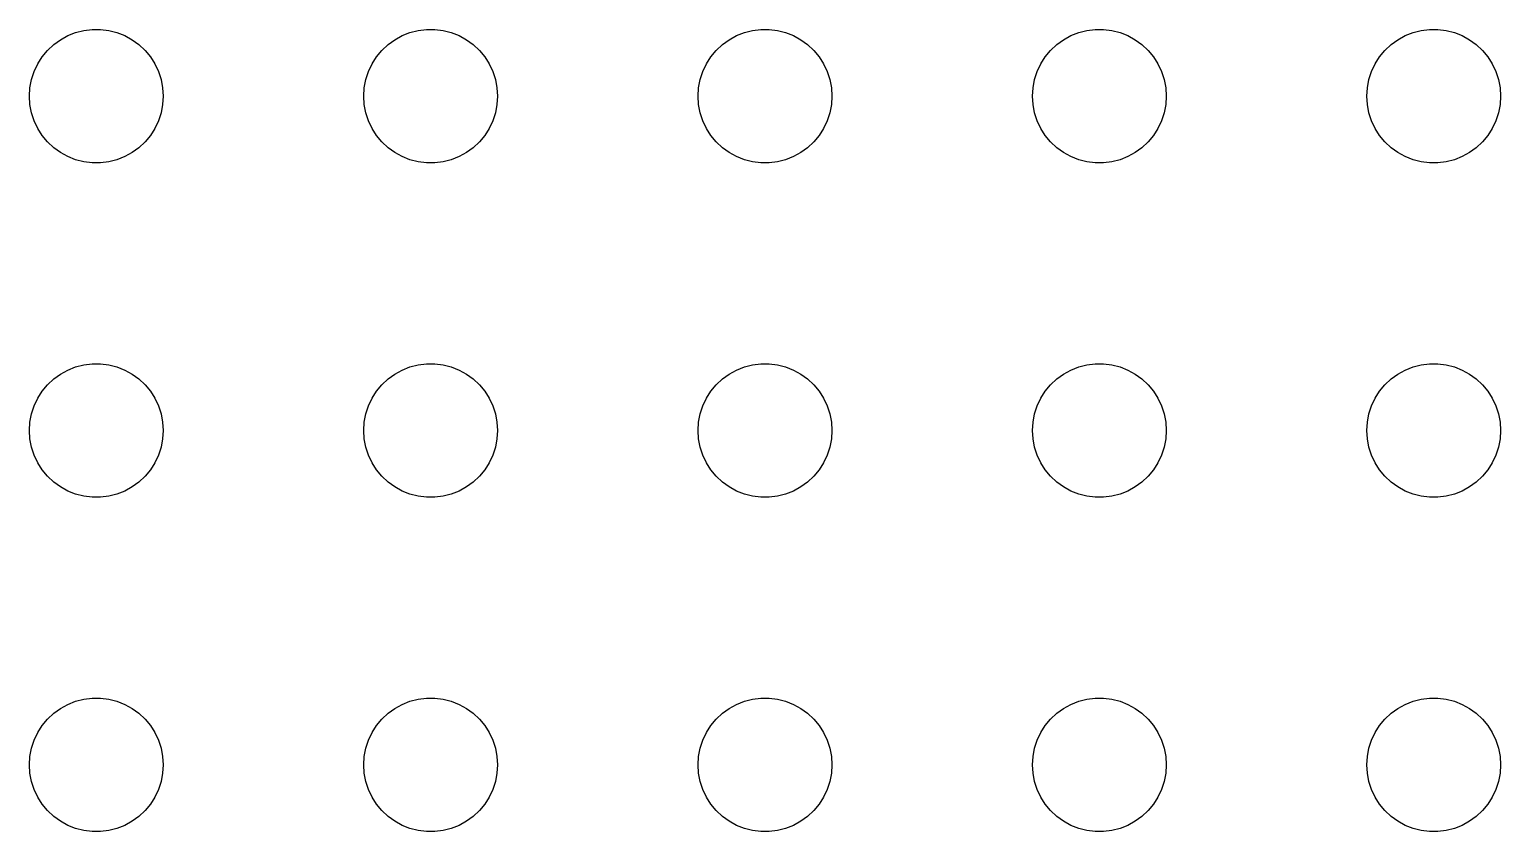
# Model space of a CAD drawing. Header units: metres. Extents: x -134 to 134, y 62 to 166.
# Drawn here: x 66 to 99, y 90 to 108 of the extents above; entities that cross this region are included whole.
import ezdxf

# ---------------------------------------------------------------- set-up
doc = ezdxf.new("R2010")
doc.units = ezdxf.units.M

msp = doc.modelspace()

# ---------------------------------------------------------------- linework, layer by layer
for p, q in [((66.8613, 107.857), (67.0365, 107.927)), ((67.0365, 107.927), (67.2189, 107.973)), ((67.2189, 107.973), (67.4058, 107.997)), ((67.4058, 107.997), (67.5942, 107.997)), ((67.5942, 107.997), (67.7811, 107.973)), ((67.7811, 107.973), (67.9635, 107.927)), ((67.9635, 107.927), (68.1387, 107.857)), ((74.3613, 107.857), (74.5365, 107.927)), ((74.5365, 107.927), (74.7189, 107.973)), ((74.7189, 107.973), (74.9058, 107.997)), ((74.9058, 107.997), (75.0942, 107.997)), ((75.0942, 107.997), (75.2811, 107.973)), ((75.2811, 107.973), (75.4635, 107.927)), ((75.4635, 107.927), (75.6387, 107.857)), ((81.8613, 107.857), (82.0365, 107.927)), ((82.0365, 107.927), (82.2189, 107.973)), ((82.2189, 107.973), (82.4058, 107.997)), ((82.4058, 107.997), (82.5942, 107.997)), ((82.5942, 107.997), (82.7811, 107.973)), ((82.7811, 107.973), (82.9635, 107.927)), ((82.9635, 107.927), (83.1387, 107.857)), ((89.3613, 107.857), (89.5365, 107.927)), ((89.5365, 107.927), (89.7189, 107.973)), ((89.7189, 107.973), (89.9058, 107.997)), ((89.9058, 107.997), (90.0942, 107.997)), ((90.0942, 107.997), (90.2811, 107.973)), ((90.2811, 107.973), (90.4635, 107.927)), ((90.4635, 107.927), (90.6387, 107.857)), ((96.8613, 107.857), (97.0365, 107.927)), ((97.0365, 107.927), (97.2189, 107.973)), ((97.2189, 107.973), (97.4058, 107.997)), ((97.4058, 107.997), (97.5942, 107.997)), ((97.5942, 107.997), (97.7811, 107.973)), ((97.7811, 107.973), (97.9635, 107.927)), ((97.9635, 107.927), (98.1387, 107.857)), ((66.4065, 107.527), (66.5439, 107.656)), ((66.5439, 107.656), (66.6963, 107.766)), ((66.6963, 107.766), (66.8613, 107.857)), ((68.1387, 107.857), (68.3037, 107.766)), ((68.3037, 107.766), (68.4561, 107.656)), ((68.4561, 107.656), (68.5934, 107.527)), ((73.9065, 107.527), (74.0439, 107.656)), ((74.0439, 107.656), (74.1963, 107.766)), ((74.1963, 107.766), (74.3613, 107.857)), ((75.6387, 107.857), (75.8037, 107.766)), ((75.8037, 107.766), (75.9561, 107.656)), ((75.9561, 107.656), (76.0934, 107.527)), ((81.4065, 107.527), (81.5439, 107.656)), ((81.5439, 107.656), (81.6963, 107.766)), ((81.6963, 107.766), (81.8613, 107.857)), ((83.1387, 107.857), (83.3037, 107.766)), ((83.3037, 107.766), (83.4561, 107.656)), ((83.4561, 107.656), (83.5934, 107.527)), ((88.9065, 107.527), (89.0439, 107.656)), ((89.0439, 107.656), (89.1963, 107.766)), ((89.1963, 107.766), (89.3613, 107.857)), ((90.6387, 107.857), (90.8037, 107.766)), ((90.8037, 107.766), (90.9561, 107.656)), ((90.9561, 107.656), (91.0934, 107.527)), ((96.4065, 107.527), (96.5439, 107.656)), ((96.5439, 107.656), (96.6963, 107.766)), ((96.6963, 107.766), (96.8613, 107.857)), ((98.1387, 107.857), (98.3037, 107.766)), ((98.3037, 107.766), (98.4561, 107.656)), ((98.4561, 107.656), (98.5934, 107.527)), ((66.1855, 107.223), (66.2865, 107.382)), ((66.2865, 107.382), (66.4065, 107.527)), ((68.5934, 107.527), (68.7135, 107.382)), ((68.7135, 107.382), (68.8145, 107.223)), ((73.6855, 107.223), (73.7865, 107.382)), ((73.7865, 107.382), (73.9065, 107.527)), ((76.0934, 107.527), (76.2135, 107.382)), ((76.2135, 107.382), (76.3145, 107.223)), ((81.1855, 107.223), (81.2865, 107.382)), ((81.2865, 107.382), (81.4065, 107.527)), ((83.5934, 107.527), (83.7135, 107.382)), ((83.7135, 107.382), (83.8145, 107.223)), ((88.6855, 107.223), (88.7865, 107.382)), ((88.7865, 107.382), (88.9065, 107.527)), ((91.0934, 107.527), (91.2135, 107.382)), ((91.2135, 107.382), (91.3145, 107.223)), ((96.1855, 107.223), (96.2865, 107.382)), ((96.2865, 107.382), (96.4065, 107.527)), ((98.5934, 107.527), (98.7135, 107.382)), ((98.7135, 107.382), (98.8145, 107.223)), ((66.0471, 106.873), (66.1053, 107.052)), ((66.1053, 107.052), (66.1855, 107.223)), ((68.8145, 107.223), (68.8947, 107.052)), ((68.8947, 107.052), (68.9529, 106.873)), ((73.5471, 106.873), (73.6053, 107.052)), ((73.6053, 107.052), (73.6855, 107.223)), ((76.3145, 107.223), (76.3947, 107.052)), ((76.3947, 107.052), (76.4529, 106.873)), ((81.0471, 106.873), (81.1053, 107.052)), ((81.1053, 107.052), (81.1855, 107.223)), ((83.8145, 107.223), (83.8947, 107.052)), ((83.8947, 107.052), (83.9529, 106.873)), ((88.5471, 106.873), (88.6053, 107.052)), ((88.6053, 107.052), (88.6855, 107.223)), ((91.3145, 107.223), (91.3947, 107.052)), ((91.3947, 107.052), (91.4529, 106.873)), ((96.0471, 106.873), (96.1053, 107.052)), ((96.1053, 107.052), (96.1855, 107.223)), ((98.8145, 107.223), (98.8947, 107.052)), ((98.8947, 107.052), (98.9529, 106.873)), ((66, 106.5), (66.0118, 106.688)), ((66.0118, 106.688), (66.0471, 106.873)), ((68.9529, 106.873), (68.9882, 106.688)), ((68.9882, 106.688), (69, 106.5)), ((73.5, 106.5), (73.5118, 106.688)), ((73.5118, 106.688), (73.5471, 106.873)), ((76.4529, 106.873), (76.4882, 106.688)), ((76.4882, 106.688), (76.5, 106.5)), ((81, 106.5), (81.0118, 106.688)), ((81.0118, 106.688), (81.0471, 106.873)), ((83.9529, 106.873), (83.9882, 106.688)), ((83.9882, 106.688), (84, 106.5)), ((88.5, 106.5), (88.5118, 106.688)), ((88.5118, 106.688), (88.5471, 106.873)), ((91.4529, 106.873), (91.4882, 106.688)), ((91.4882, 106.688), (91.5, 106.5)), ((96, 106.5), (96.0118, 106.688)), ((96.0118, 106.688), (96.0471, 106.873)), ((98.9529, 106.873), (98.9882, 106.688)), ((98.9882, 106.688), (99, 106.5)), ((66.0118, 106.312), (66, 106.5)), ((66.0471, 106.127), (66.0118, 106.312)), ((68.9882, 106.312), (68.9529, 106.127)), ((69, 106.5), (68.9882, 106.312)), ((73.5118, 106.312), (73.5, 106.5)), ((73.5471, 106.127), (73.5118, 106.312)), ((76.4882, 106.312), (76.4529, 106.127)), ((76.5, 106.5), (76.4882, 106.312)), ((81.0118, 106.312), (81, 106.5)), ((81.0471, 106.127), (81.0118, 106.312)), ((83.9882, 106.312), (83.9529, 106.127)), ((84, 106.5), (83.9882, 106.312)), ((88.5118, 106.312), (88.5, 106.5)), ((88.5471, 106.127), (88.5118, 106.312)), ((91.4882, 106.312), (91.4529, 106.127)), ((91.5, 106.5), (91.4882, 106.312)), ((96.0118, 106.312), (96, 106.5)), ((96.0471, 106.127), (96.0118, 106.312)), ((98.9882, 106.312), (98.9529, 106.127)), ((99, 106.5), (98.9882, 106.312)), ((66.1053, 105.948), (66.0471, 106.127)), ((66.1855, 105.777), (66.1053, 105.948)), ((68.8947, 105.948), (68.8145, 105.777)), ((68.9529, 106.127), (68.8947, 105.948)), ((73.6053, 105.948), (73.5471, 106.127)), ((73.6855, 105.777), (73.6053, 105.948)), ((76.3947, 105.948), (76.3145, 105.777)), ((76.4529, 106.127), (76.3947, 105.948)), ((81.1053, 105.948), (81.0471, 106.127)), ((81.1855, 105.777), (81.1053, 105.948)), ((83.8947, 105.948), (83.8145, 105.777)), ((83.9529, 106.127), (83.8947, 105.948)), ((88.6053, 105.948), (88.5471, 106.127)), ((88.6855, 105.777), (88.6053, 105.948)), ((91.3947, 105.948), (91.3145, 105.777)), ((91.4529, 106.127), (91.3947, 105.948)), ((96.1053, 105.948), (96.0471, 106.127)), ((96.1855, 105.777), (96.1053, 105.948)), ((98.8947, 105.948), (98.8145, 105.777)), ((98.9529, 106.127), (98.8947, 105.948)), ((66.2865, 105.618), (66.1855, 105.777)), ((66.4065, 105.473), (66.2865, 105.618)), ((68.7135, 105.618), (68.5934, 105.473)), ((68.8145, 105.777), (68.7135, 105.618)), ((73.7865, 105.618), (73.6855, 105.777)), ((73.9065, 105.473), (73.7865, 105.618)), ((76.2135, 105.618), (76.0934, 105.473)), ((76.3145, 105.777), (76.2135, 105.618)), ((81.2865, 105.618), (81.1855, 105.777)), ((81.4065, 105.473), (81.2865, 105.618)), ((83.7135, 105.618), (83.5934, 105.473)), ((83.8145, 105.777), (83.7135, 105.618)), ((88.7865, 105.618), (88.6855, 105.777)), ((88.9065, 105.473), (88.7865, 105.618)), ((91.2135, 105.618), (91.0934, 105.473)), ((91.3145, 105.777), (91.2135, 105.618)), ((96.2865, 105.618), (96.1855, 105.777)), ((96.4065, 105.473), (96.2865, 105.618)), ((98.7135, 105.618), (98.5934, 105.473)), ((98.8145, 105.777), (98.7135, 105.618)), ((66.5439, 105.344), (66.4065, 105.473)), ((66.6963, 105.234), (66.5439, 105.344)), ((68.4561, 105.344), (68.3037, 105.234)), ((68.5934, 105.473), (68.4561, 105.344)), ((74.0439, 105.344), (73.9065, 105.473)), ((74.1963, 105.234), (74.0439, 105.344)), ((75.9561, 105.344), (75.8037, 105.234)), ((76.0934, 105.473), (75.9561, 105.344)), ((81.5439, 105.344), (81.4065, 105.473)), ((81.6963, 105.234), (81.5439, 105.344)), ((83.4561, 105.344), (83.3037, 105.234)), ((83.5934, 105.473), (83.4561, 105.344)), ((89.0439, 105.344), (88.9065, 105.473)), ((89.1963, 105.234), (89.0439, 105.344)), ((90.9561, 105.344), (90.8037, 105.234)), ((91.0934, 105.473), (90.9561, 105.344)), ((96.5439, 105.344), (96.4065, 105.473)), ((96.6963, 105.234), (96.5439, 105.344)), ((98.4561, 105.344), (98.3037, 105.234)), ((98.5934, 105.473), (98.4561, 105.344)), ((66.8613, 105.143), (66.6963, 105.234)), ((67.0365, 105.073), (66.8613, 105.143)), ((67.2189, 105.027), (67.0365, 105.073)), ((67.4058, 105.003), (67.2189, 105.027)), ((67.5942, 105.003), (67.4058, 105.003)), ((67.7811, 105.027), (67.5942, 105.003)), ((67.9635, 105.073), (67.7811, 105.027)), ((68.1387, 105.143), (67.9635, 105.073)), ((68.3037, 105.234), (68.1387, 105.143)), ((74.3613, 105.143), (74.1963, 105.234)), ((74.5365, 105.073), (74.3613, 105.143)), ((74.7189, 105.027), (74.5365, 105.073)), ((74.9058, 105.003), (74.7189, 105.027)), ((75.0942, 105.003), (74.9058, 105.003)), ((75.2811, 105.027), (75.0942, 105.003)), ((75.4635, 105.073), (75.2811, 105.027)), ((75.6387, 105.143), (75.4635, 105.073)), ((75.8037, 105.234), (75.6387, 105.143)), ((81.8613, 105.143), (81.6963, 105.234)), ((82.0365, 105.073), (81.8613, 105.143)), ((82.2189, 105.027), (82.0365, 105.073)), ((82.4058, 105.003), (82.2189, 105.027)), ((82.5942, 105.003), (82.4058, 105.003)), ((82.7811, 105.027), (82.5942, 105.003)), ((82.9635, 105.073), (82.7811, 105.027)), ((83.1387, 105.143), (82.9635, 105.073)), ((83.3037, 105.234), (83.1387, 105.143)), ((89.3613, 105.143), (89.1963, 105.234)), ((89.5365, 105.073), (89.3613, 105.143)), ((89.7189, 105.027), (89.5365, 105.073)), ((89.9058, 105.003), (89.7189, 105.027)), ((90.0942, 105.003), (89.9058, 105.003)), ((90.2811, 105.027), (90.0942, 105.003)), ((90.4635, 105.073), (90.2811, 105.027)), ((90.6387, 105.143), (90.4635, 105.073)), ((90.8037, 105.234), (90.6387, 105.143)), ((96.8613, 105.143), (96.6963, 105.234)), ((97.0365, 105.073), (96.8613, 105.143)), ((97.2189, 105.027), (97.0365, 105.073)), ((97.4058, 105.003), (97.2189, 105.027)), ((97.5942, 105.003), (97.4058, 105.003)), ((97.7811, 105.027), (97.5942, 105.003)), ((97.9635, 105.073), (97.7811, 105.027)), ((98.1387, 105.143), (97.9635, 105.073)), ((98.3037, 105.234), (98.1387, 105.143)), ((66.6963, 100.266), (66.8613, 100.357)), ((66.8613, 100.357), (67.0365, 100.427)), ((67.0365, 100.427), (67.2189, 100.473)), ((67.2189, 100.473), (67.4058, 100.497)), ((67.4058, 100.497), (67.5942, 100.497)), ((67.5942, 100.497), (67.7811, 100.473)), ((67.7811, 100.473), (67.9635, 100.427)), ((67.9635, 100.427), (68.1387, 100.357)), ((68.1387, 100.357), (68.3037, 100.266)), ((74.1963, 100.266), (74.3613, 100.357)), ((74.3613, 100.357), (74.5365, 100.427)), ((74.5365, 100.427), (74.7189, 100.473)), ((74.7189, 100.473), (74.9058, 100.497)), ((74.9058, 100.497), (75.0942, 100.497)), ((75.0942, 100.497), (75.2811, 100.473)), ((75.2811, 100.473), (75.4635, 100.427)), ((75.4635, 100.427), (75.6387, 100.357)), ((75.6387, 100.357), (75.8037, 100.266)), ((81.6963, 100.266), (81.8613, 100.357)), ((81.8613, 100.357), (82.0365, 100.427)), ((82.0365, 100.427), (82.2189, 100.473)), ((82.2189, 100.473), (82.4058, 100.497)), ((82.4058, 100.497), (82.5942, 100.497)), ((82.5942, 100.497), (82.7811, 100.473)), ((82.7811, 100.473), (82.9635, 100.427)), ((82.9635, 100.427), (83.1387, 100.357)), ((83.1387, 100.357), (83.3037, 100.266)), ((89.1963, 100.266), (89.3613, 100.357)), ((89.3613, 100.357), (89.5365, 100.427)), ((89.5365, 100.427), (89.7189, 100.473)), ((89.7189, 100.473), (89.9058, 100.497)), ((89.9058, 100.497), (90.0942, 100.497)), ((90.0942, 100.497), (90.2811, 100.473)), ((90.2811, 100.473), (90.4635, 100.427)), ((90.4635, 100.427), (90.6387, 100.357)), ((90.6387, 100.357), (90.8037, 100.266)), ((96.6963, 100.266), (96.8613, 100.357)), ((96.8613, 100.357), (97.0365, 100.427)), ((97.0365, 100.427), (97.2189, 100.473)), ((97.2189, 100.473), (97.4058, 100.497)), ((97.4058, 100.497), (97.5942, 100.497)), ((97.5942, 100.497), (97.7811, 100.473)), ((97.7811, 100.473), (97.9635, 100.427)), ((97.9635, 100.427), (98.1387, 100.357)), ((98.1387, 100.357), (98.3037, 100.266)), ((66.2865, 99.8817), (66.4065, 100.027)), ((66.4065, 100.027), (66.5439, 100.156)), ((66.5439, 100.156), (66.6963, 100.266)), ((68.3037, 100.266), (68.4561, 100.156)), ((68.4561, 100.156), (68.5934, 100.027)), ((68.5934, 100.027), (68.7135, 99.8817)), ((73.7865, 99.8817), (73.9065, 100.027)), ((73.9065, 100.027), (74.0439, 100.156)), ((74.0439, 100.156), (74.1963, 100.266)), ((75.8037, 100.266), (75.9561, 100.156)), ((75.9561, 100.156), (76.0934, 100.027)), ((76.0934, 100.027), (76.2135, 99.8817)), ((81.2865, 99.8817), (81.4065, 100.027)), ((81.4065, 100.027), (81.5439, 100.156)), ((81.5439, 100.156), (81.6963, 100.266)), ((83.3037, 100.266), (83.4561, 100.156)), ((83.4561, 100.156), (83.5934, 100.027)), ((83.5934, 100.027), (83.7135, 99.8817)), ((88.7865, 99.8817), (88.9065, 100.027)), ((88.9065, 100.027), (89.0439, 100.156)), ((89.0439, 100.156), (89.1963, 100.266)), ((90.8037, 100.266), (90.9561, 100.156)), ((90.9561, 100.156), (91.0934, 100.027)), ((91.0934, 100.027), (91.2135, 99.8817)), ((96.2865, 99.8817), (96.4065, 100.027)), ((96.4065, 100.027), (96.5439, 100.156)), ((96.5439, 100.156), (96.6963, 100.266)), ((98.3037, 100.266), (98.4561, 100.156)), ((98.4561, 100.156), (98.5934, 100.027)), ((98.5934, 100.027), (98.7135, 99.8817)), ((66.1053, 99.5522), (66.1855, 99.7226)), ((66.1855, 99.7226), (66.2865, 99.8817)), ((68.7135, 99.8817), (68.8145, 99.7226)), ((68.8145, 99.7226), (68.8947, 99.5522)), ((73.6053, 99.5522), (73.6855, 99.7226)), ((73.6855, 99.7226), (73.7865, 99.8817)), ((76.2135, 99.8817), (76.3145, 99.7226)), ((76.3145, 99.7226), (76.3947, 99.5522)), ((81.1053, 99.5522), (81.1855, 99.7226)), ((81.1855, 99.7226), (81.2865, 99.8817)), ((83.7135, 99.8817), (83.8145, 99.7226)), ((83.8145, 99.7226), (83.8947, 99.5522)), ((88.6053, 99.5522), (88.6855, 99.7226)), ((88.6855, 99.7226), (88.7865, 99.8817)), ((91.2135, 99.8817), (91.3145, 99.7226)), ((91.3145, 99.7226), (91.3947, 99.5522)), ((96.1053, 99.5522), (96.1855, 99.7226)), ((96.1855, 99.7226), (96.2865, 99.8817)), ((98.7135, 99.8817), (98.8145, 99.7226)), ((98.8145, 99.7226), (98.8947, 99.5522)), ((66.0118, 99.188), (66.0471, 99.373)), ((66.0471, 99.373), (66.1053, 99.5522)), ((68.8947, 99.5522), (68.9529, 99.373)), ((68.9529, 99.373), (68.9882, 99.188)), ((73.5118, 99.188), (73.5471, 99.373)), ((73.5471, 99.373), (73.6053, 99.5522)), ((76.3947, 99.5522), (76.4529, 99.373)), ((76.4529, 99.373), (76.4882, 99.188)), ((81.0118, 99.188), (81.0471, 99.373)), ((81.0471, 99.373), (81.1053, 99.5522)), ((83.8947, 99.5522), (83.9529, 99.373)), ((83.9529, 99.373), (83.9882, 99.188)), ((88.5118, 99.188), (88.5471, 99.373)), ((88.5471, 99.373), (88.6053, 99.5522)), ((91.3947, 99.5522), (91.4529, 99.373)), ((91.4529, 99.373), (91.4882, 99.188)), ((96.0118, 99.188), (96.0471, 99.373)), ((96.0471, 99.373), (96.1053, 99.5522)), ((98.8947, 99.5522), (98.9529, 99.373)), ((98.9529, 99.373), (98.9882, 99.188)), ((66, 99), (66.0118, 99.188)), ((66.0118, 98.812), (66, 99)), ((68.9882, 99.188), (69, 99)), ((69, 99), (68.9882, 98.812)), ((73.5, 99), (73.5118, 99.188)), ((73.5118, 98.812), (73.5, 99)), ((76.4882, 99.188), (76.5, 99)), ((76.5, 99), (76.4882, 98.812)), ((81, 99), (81.0118, 99.188)), ((81.0118, 98.812), (81, 99)), ((83.9882, 99.188), (84, 99)), ((84, 99), (83.9882, 98.812)), ((88.5, 99), (88.5118, 99.188)), ((88.5118, 98.812), (88.5, 99)), ((91.4882, 99.188), (91.5, 99)), ((91.5, 99), (91.4882, 98.812)), ((96, 99), (96.0118, 99.188)), ((96.0118, 98.812), (96, 99)), ((98.9882, 99.188), (99, 99)), ((99, 99), (98.9882, 98.812)), ((66.0471, 98.627), (66.0118, 98.812)), ((68.9882, 98.812), (68.9529, 98.627)), ((73.5471, 98.627), (73.5118, 98.812)), ((76.4882, 98.812), (76.4529, 98.627)), ((81.0471, 98.627), (81.0118, 98.812)), ((83.9882, 98.812), (83.9529, 98.627)), ((88.5471, 98.627), (88.5118, 98.812)), ((91.4882, 98.812), (91.4529, 98.627)), ((96.0471, 98.627), (96.0118, 98.812)), ((98.9882, 98.812), (98.9529, 98.627)), ((66.1053, 98.4478), (66.0471, 98.627)), ((66.1855, 98.2774), (66.1053, 98.4478)), ((68.8947, 98.4478), (68.8145, 98.2774)), ((68.9529, 98.627), (68.8947, 98.4478)), ((73.6053, 98.4478), (73.5471, 98.627)), ((73.6855, 98.2774), (73.6053, 98.4478)), ((76.3947, 98.4478), (76.3145, 98.2774)), ((76.4529, 98.627), (76.3947, 98.4478)), ((81.1053, 98.4478), (81.0471, 98.627)), ((81.1855, 98.2774), (81.1053, 98.4478)), ((83.8947, 98.4478), (83.8145, 98.2774)), ((83.9529, 98.627), (83.8947, 98.4478)), ((88.6053, 98.4478), (88.5471, 98.627)), ((88.6855, 98.2774), (88.6053, 98.4478)), ((91.3947, 98.4478), (91.3145, 98.2774)), ((91.4529, 98.627), (91.3947, 98.4478)), ((96.1053, 98.4478), (96.0471, 98.627)), ((96.1855, 98.2774), (96.1053, 98.4478)), ((98.8947, 98.4478), (98.8145, 98.2774)), ((98.9529, 98.627), (98.8947, 98.4478)), ((66.2865, 98.1183), (66.1855, 98.2774)), ((66.4065, 97.9732), (66.2865, 98.1183)), ((68.7135, 98.1183), (68.5934, 97.9732)), ((68.8145, 98.2774), (68.7135, 98.1183)), ((73.7865, 98.1183), (73.6855, 98.2774)), ((73.9065, 97.9732), (73.7865, 98.1183)), ((76.2135, 98.1183), (76.0934, 97.9732)), ((76.3145, 98.2774), (76.2135, 98.1183)), ((81.2865, 98.1183), (81.1855, 98.2774)), ((81.4065, 97.9732), (81.2865, 98.1183)), ((83.7135, 98.1183), (83.5934, 97.9732)), ((83.8145, 98.2774), (83.7135, 98.1183)), ((88.7865, 98.1183), (88.6855, 98.2774)), ((88.9065, 97.9732), (88.7865, 98.1183)), ((91.2135, 98.1183), (91.0934, 97.9732)), ((91.3145, 98.2774), (91.2135, 98.1183)), ((96.2865, 98.1183), (96.1855, 98.2774)), ((96.4065, 97.9732), (96.2865, 98.1183)), ((98.7135, 98.1183), (98.5934, 97.9732)), ((98.8145, 98.2774), (98.7135, 98.1183)), ((66.5439, 97.8442), (66.4065, 97.9732)), ((66.6963, 97.7335), (66.5439, 97.8442)), ((66.8613, 97.6428), (66.6963, 97.7335)), ((68.3037, 97.7335), (68.1387, 97.6428)), ((68.4561, 97.8442), (68.3037, 97.7335)), ((68.5934, 97.9732), (68.4561, 97.8442)), ((74.0439, 97.8442), (73.9065, 97.9732)), ((74.1963, 97.7335), (74.0439, 97.8442)), ((74.3613, 97.6428), (74.1963, 97.7335)), ((75.8037, 97.7335), (75.6387, 97.6428)), ((75.9561, 97.8442), (75.8037, 97.7335)), ((76.0934, 97.9732), (75.9561, 97.8442)), ((81.5439, 97.8442), (81.4065, 97.9732)), ((81.6963, 97.7335), (81.5439, 97.8442)), ((81.8613, 97.6428), (81.6963, 97.7335)), ((83.3037, 97.7335), (83.1387, 97.6428)), ((83.4561, 97.8442), (83.3037, 97.7335)), ((83.5934, 97.9732), (83.4561, 97.8442)), ((89.0439, 97.8442), (88.9065, 97.9732)), ((89.1963, 97.7335), (89.0439, 97.8442)), ((89.3613, 97.6428), (89.1963, 97.7335)), ((90.8037, 97.7335), (90.6387, 97.6428)), ((90.9561, 97.8442), (90.8037, 97.7335)), ((91.0934, 97.9732), (90.9561, 97.8442)), ((96.5439, 97.8442), (96.4065, 97.9732)), ((96.6963, 97.7335), (96.5439, 97.8442)), ((96.8613, 97.6428), (96.6963, 97.7335)), ((98.3037, 97.7335), (98.1387, 97.6428)), ((98.4561, 97.8442), (98.3037, 97.7335)), ((98.5934, 97.9732), (98.4561, 97.8442)), ((67.0365, 97.5734), (66.8613, 97.6428)), ((67.2189, 97.5266), (67.0365, 97.5734)), ((67.4058, 97.503), (67.2189, 97.5266)), ((67.5942, 97.503), (67.4058, 97.503)), ((67.7811, 97.5266), (67.5942, 97.503)), ((67.9635, 97.5734), (67.7811, 97.5266)), ((68.1387, 97.6428), (67.9635, 97.5734)), ((74.5365, 97.5734), (74.3613, 97.6428)), ((74.7189, 97.5266), (74.5365, 97.5734)), ((74.9058, 97.503), (74.7189, 97.5266)), ((75.0942, 97.503), (74.9058, 97.503)), ((75.2811, 97.5266), (75.0942, 97.503)), ((75.4635, 97.5734), (75.2811, 97.5266)), ((75.6387, 97.6428), (75.4635, 97.5734)), ((82.0365, 97.5734), (81.8613, 97.6428)), ((82.2189, 97.5266), (82.0365, 97.5734)), ((82.4058, 97.503), (82.2189, 97.5266)), ((82.5942, 97.503), (82.4058, 97.503)), ((82.7811, 97.5266), (82.5942, 97.503)), ((82.9635, 97.5734), (82.7811, 97.5266)), ((83.1387, 97.6428), (82.9635, 97.5734)), ((89.5365, 97.5734), (89.3613, 97.6428)), ((89.7189, 97.5266), (89.5365, 97.5734)), ((89.9058, 97.503), (89.7189, 97.5266)), ((90.0942, 97.503), (89.9058, 97.503)), ((90.2811, 97.5266), (90.0942, 97.503)), ((90.4635, 97.5734), (90.2811, 97.5266)), ((90.6387, 97.6428), (90.4635, 97.5734)), ((97.0365, 97.5734), (96.8613, 97.6428)), ((97.2189, 97.5266), (97.0365, 97.5734)), ((97.4058, 97.503), (97.2189, 97.5266)), ((97.5942, 97.503), (97.4058, 97.503)), ((97.7811, 97.5266), (97.5942, 97.503)), ((97.9635, 97.5734), (97.7811, 97.5266)), ((98.1387, 97.6428), (97.9635, 97.5734)), ((66.5439, 92.6558), (66.6963, 92.7665)), ((66.6963, 92.7665), (66.8613, 92.8573)), ((66.8613, 92.8573), (67.0365, 92.9266)), ((67.0365, 92.9266), (67.2189, 92.9734)), ((67.2189, 92.9734), (67.4058, 92.997)), ((67.4058, 92.997), (67.5942, 92.997)), ((67.5942, 92.997), (67.7811, 92.9734)), ((67.7811, 92.9734), (67.9635, 92.9266)), ((67.9635, 92.9266), (68.1387, 92.8573)), ((68.1387, 92.8573), (68.3037, 92.7665)), ((68.3037, 92.7665), (68.4561, 92.6558)), ((74.0439, 92.6558), (74.1963, 92.7665)), ((74.1963, 92.7665), (74.3613, 92.8573)), ((74.3613, 92.8573), (74.5365, 92.9266)), ((74.5365, 92.9266), (74.7189, 92.9734)), ((74.7189, 92.9734), (74.9058, 92.997)), ((74.9058, 92.997), (75.0942, 92.997)), ((75.0942, 92.997), (75.2811, 92.9734)), ((75.2811, 92.9734), (75.4635, 92.9266)), ((75.4635, 92.9266), (75.6387, 92.8573)), ((75.6387, 92.8573), (75.8037, 92.7665)), ((75.8037, 92.7665), (75.9561, 92.6558)), ((81.5439, 92.6558), (81.6963, 92.7665)), ((81.6963, 92.7665), (81.8613, 92.8573)), ((81.8613, 92.8573), (82.0365, 92.9266)), ((82.0365, 92.9266), (82.2189, 92.9734)), ((82.2189, 92.9734), (82.4058, 92.997)), ((82.4058, 92.997), (82.5942, 92.997)), ((82.5942, 92.997), (82.7811, 92.9734)), ((82.7811, 92.9734), (82.9635, 92.9266)), ((82.9635, 92.9266), (83.1387, 92.8573)), ((83.1387, 92.8573), (83.3037, 92.7665)), ((83.3037, 92.7665), (83.4561, 92.6558)), ((89.0439, 92.6558), (89.1963, 92.7665)), ((89.1963, 92.7665), (89.3613, 92.8573)), ((89.3613, 92.8573), (89.5365, 92.9266)), ((89.5365, 92.9266), (89.7189, 92.9734)), ((89.7189, 92.9734), (89.9058, 92.997)), ((89.9058, 92.997), (90.0942, 92.997)), ((90.0942, 92.997), (90.2811, 92.9734)), ((90.2811, 92.9734), (90.4635, 92.9266)), ((90.4635, 92.9266), (90.6387, 92.8573)), ((90.6387, 92.8573), (90.8037, 92.7665)), ((90.8037, 92.7665), (90.9561, 92.6558)), ((96.5439, 92.6558), (96.6963, 92.7665)), ((96.6963, 92.7665), (96.8613, 92.8573)), ((96.8613, 92.8573), (97.0365, 92.9266)), ((97.0365, 92.9266), (97.2189, 92.9734)), ((97.2189, 92.9734), (97.4058, 92.997)), ((97.4058, 92.997), (97.5942, 92.997)), ((97.5942, 92.997), (97.7811, 92.9734)), ((97.7811, 92.9734), (97.9635, 92.9266)), ((97.9635, 92.9266), (98.1387, 92.8573)), ((98.1387, 92.8573), (98.3037, 92.7665)), ((98.3037, 92.7665), (98.4561, 92.6558)), ((66.2865, 92.3817), (66.4065, 92.5268)), ((66.4065, 92.5268), (66.5439, 92.6558)), ((68.4561, 92.6558), (68.5934, 92.5268)), ((68.5934, 92.5268), (68.7135, 92.3817)), ((73.7865, 92.3817), (73.9065, 92.5268)), ((73.9065, 92.5268), (74.0439, 92.6558)), ((75.9561, 92.6558), (76.0934, 92.5268)), ((76.0934, 92.5268), (76.2135, 92.3817)), ((81.2865, 92.3817), (81.4065, 92.5268)), ((81.4065, 92.5268), (81.5439, 92.6558)), ((83.4561, 92.6558), (83.5934, 92.5268)), ((83.5934, 92.5268), (83.7135, 92.3817)), ((88.7865, 92.3817), (88.9065, 92.5268)), ((88.9065, 92.5268), (89.0439, 92.6558)), ((90.9561, 92.6558), (91.0934, 92.5268)), ((91.0934, 92.5268), (91.2135, 92.3817)), ((96.2865, 92.3817), (96.4065, 92.5268)), ((96.4065, 92.5268), (96.5439, 92.6558)), ((98.4561, 92.6558), (98.5934, 92.5268)), ((98.5934, 92.5268), (98.7135, 92.3817)), ((66.1053, 92.0522), (66.1855, 92.2226)), ((66.1855, 92.2226), (66.2865, 92.3817)), ((68.7135, 92.3817), (68.8145, 92.2226)), ((68.8145, 92.2226), (68.8947, 92.0522)), ((73.6053, 92.0522), (73.6855, 92.2226)), ((73.6855, 92.2226), (73.7865, 92.3817)), ((76.2135, 92.3817), (76.3145, 92.2226)), ((76.3145, 92.2226), (76.3947, 92.0522)), ((81.1053, 92.0522), (81.1855, 92.2226)), ((81.1855, 92.2226), (81.2865, 92.3817)), ((83.7135, 92.3817), (83.8145, 92.2226)), ((83.8145, 92.2226), (83.8947, 92.0522)), ((88.6053, 92.0522), (88.6855, 92.2226)), ((88.6855, 92.2226), (88.7865, 92.3817)), ((91.2135, 92.3817), (91.3145, 92.2226)), ((91.3145, 92.2226), (91.3947, 92.0522)), ((96.1053, 92.0522), (96.1855, 92.2226)), ((96.1855, 92.2226), (96.2865, 92.3817)), ((98.7135, 92.3817), (98.8145, 92.2226)), ((98.8145, 92.2226), (98.8947, 92.0522)), ((66.0118, 91.688), (66.0471, 91.873)), ((66.0471, 91.873), (66.1053, 92.0522)), ((68.8947, 92.0522), (68.9529, 91.873)), ((68.9529, 91.873), (68.9882, 91.688)), ((73.5118, 91.688), (73.5471, 91.873)), ((73.5471, 91.873), (73.6053, 92.0522)), ((76.3947, 92.0522), (76.4529, 91.873)), ((76.4529, 91.873), (76.4882, 91.688)), ((81.0118, 91.688), (81.0471, 91.873)), ((81.0471, 91.873), (81.1053, 92.0522)), ((83.8947, 92.0522), (83.9529, 91.873)), ((83.9529, 91.873), (83.9882, 91.688)), ((88.5118, 91.688), (88.5471, 91.873)), ((88.5471, 91.873), (88.6053, 92.0522)), ((91.3947, 92.0522), (91.4529, 91.873)), ((91.4529, 91.873), (91.4882, 91.688)), ((96.0118, 91.688), (96.0471, 91.873)), ((96.0471, 91.873), (96.1053, 92.0522)), ((98.8947, 92.0522), (98.9529, 91.873)), ((98.9529, 91.873), (98.9882, 91.688)), ((66, 91.5), (66.0118, 91.688)), ((66.0118, 91.312), (66, 91.5)), ((68.9882, 91.688), (69, 91.5)), ((69, 91.5), (68.9882, 91.312)), ((73.5, 91.5), (73.5118, 91.688)), ((73.5118, 91.312), (73.5, 91.5)), ((76.4882, 91.688), (76.5, 91.5)), ((76.5, 91.5), (76.4882, 91.312)), ((81, 91.5), (81.0118, 91.688)), ((81.0118, 91.312), (81, 91.5)), ((83.9882, 91.688), (84, 91.5)), ((84, 91.5), (83.9882, 91.312)), ((88.5, 91.5), (88.5118, 91.688)), ((88.5118, 91.312), (88.5, 91.5)), ((91.4882, 91.688), (91.5, 91.5)), ((91.5, 91.5), (91.4882, 91.312)), ((96, 91.5), (96.0118, 91.688)), ((96.0118, 91.312), (96, 91.5)), ((98.9882, 91.688), (99, 91.5)), ((99, 91.5), (98.9882, 91.312)), ((66.0471, 91.127), (66.0118, 91.312)), ((66.1053, 90.9478), (66.0471, 91.127)), ((68.9529, 91.127), (68.8947, 90.9478)), ((68.9882, 91.312), (68.9529, 91.127)), ((73.5471, 91.127), (73.5118, 91.312)), ((73.6053, 90.9478), (73.5471, 91.127)), ((76.4529, 91.127), (76.3947, 90.9478)), ((76.4882, 91.312), (76.4529, 91.127)), ((81.0471, 91.127), (81.0118, 91.312)), ((81.1053, 90.9478), (81.0471, 91.127)), ((83.9529, 91.127), (83.8947, 90.9478)), ((83.9882, 91.312), (83.9529, 91.127)), ((88.5471, 91.127), (88.5118, 91.312)), ((88.6053, 90.9478), (88.5471, 91.127)), ((91.4529, 91.127), (91.3947, 90.9478)), ((91.4882, 91.312), (91.4529, 91.127)), ((96.0471, 91.127), (96.0118, 91.312)), ((96.1053, 90.9478), (96.0471, 91.127)), ((98.9529, 91.127), (98.8947, 90.9478)), ((98.9882, 91.312), (98.9529, 91.127)), ((66.1855, 90.7774), (66.1053, 90.9478)), ((66.2865, 90.6183), (66.1855, 90.7774)), ((68.8145, 90.7774), (68.7135, 90.6183)), ((68.8947, 90.9478), (68.8145, 90.7774)), ((73.6855, 90.7774), (73.6053, 90.9478)), ((73.7865, 90.6183), (73.6855, 90.7774)), ((76.3145, 90.7774), (76.2135, 90.6183)), ((76.3947, 90.9478), (76.3145, 90.7774)), ((81.1855, 90.7774), (81.1053, 90.9478)), ((81.2865, 90.6183), (81.1855, 90.7774)), ((83.8145, 90.7774), (83.7135, 90.6183)), ((83.8947, 90.9478), (83.8145, 90.7774)), ((88.6855, 90.7774), (88.6053, 90.9478)), ((88.7865, 90.6183), (88.6855, 90.7774)), ((91.3145, 90.7774), (91.2135, 90.6183)), ((91.3947, 90.9478), (91.3145, 90.7774)), ((96.1855, 90.7774), (96.1053, 90.9478)), ((96.2865, 90.6183), (96.1855, 90.7774)), ((98.8145, 90.7774), (98.7135, 90.6183)), ((98.8947, 90.9478), (98.8145, 90.7774)), ((66.4065, 90.4732), (66.2865, 90.6183)), ((66.5439, 90.3442), (66.4065, 90.4732)), ((68.5934, 90.4732), (68.4561, 90.3442)), ((68.7135, 90.6183), (68.5934, 90.4732)), ((73.9065, 90.4732), (73.7865, 90.6183)), ((74.0439, 90.3442), (73.9065, 90.4732)), ((76.0934, 90.4732), (75.9561, 90.3442)), ((76.2135, 90.6183), (76.0934, 90.4732)), ((81.4065, 90.4732), (81.2865, 90.6183)), ((81.5439, 90.3442), (81.4065, 90.4732)), ((83.5934, 90.4732), (83.4561, 90.3442)), ((83.7135, 90.6183), (83.5934, 90.4732)), ((88.9065, 90.4732), (88.7865, 90.6183)), ((89.0439, 90.3442), (88.9065, 90.4732)), ((91.0934, 90.4732), (90.9561, 90.3442)), ((91.2135, 90.6183), (91.0934, 90.4732)), ((96.4065, 90.4732), (96.2865, 90.6183)), ((96.5439, 90.3442), (96.4065, 90.4732)), ((98.5934, 90.4732), (98.4561, 90.3442)), ((98.7135, 90.6183), (98.5934, 90.4732)), ((66.6963, 90.2335), (66.5439, 90.3442)), ((66.8613, 90.1428), (66.6963, 90.2335)), ((67.0365, 90.0734), (66.8613, 90.1428)), ((68.1387, 90.1428), (67.9635, 90.0734)), ((68.3037, 90.2335), (68.1387, 90.1428)), ((68.4561, 90.3442), (68.3037, 90.2335)), ((74.1963, 90.2335), (74.0439, 90.3442)), ((74.3613, 90.1428), (74.1963, 90.2335)), ((74.5365, 90.0734), (74.3613, 90.1428)), ((75.6387, 90.1428), (75.4635, 90.0734)), ((75.8037, 90.2335), (75.6387, 90.1428)), ((75.9561, 90.3442), (75.8037, 90.2335)), ((81.6963, 90.2335), (81.5439, 90.3442)), ((81.8613, 90.1428), (81.6963, 90.2335)), ((82.0365, 90.0734), (81.8613, 90.1428)), ((83.1387, 90.1428), (82.9635, 90.0734)), ((83.3037, 90.2335), (83.1387, 90.1428)), ((83.4561, 90.3442), (83.3037, 90.2335)), ((89.1963, 90.2335), (89.0439, 90.3442)), ((89.3613, 90.1428), (89.1963, 90.2335)), ((89.5365, 90.0734), (89.3613, 90.1428)), ((90.6387, 90.1428), (90.4635, 90.0734)), ((90.8037, 90.2335), (90.6387, 90.1428)), ((90.9561, 90.3442), (90.8037, 90.2335)), ((96.6963, 90.2335), (96.5439, 90.3442)), ((96.8613, 90.1428), (96.6963, 90.2335)), ((97.0365, 90.0734), (96.8613, 90.1428)), ((98.1387, 90.1428), (97.9635, 90.0734)), ((98.3037, 90.2335), (98.1387, 90.1428)), ((98.4561, 90.3442), (98.3037, 90.2335)), ((67.2189, 90.0266), (67.0365, 90.0734)), ((67.4058, 90.003), (67.2189, 90.0266)), ((67.5942, 90.003), (67.4058, 90.003)), ((67.7811, 90.0266), (67.5942, 90.003)), ((67.9635, 90.0734), (67.7811, 90.0266)), ((74.7189, 90.0266), (74.5365, 90.0734)), ((74.9058, 90.003), (74.7189, 90.0266)), ((75.0942, 90.003), (74.9058, 90.003)), ((75.2811, 90.0266), (75.0942, 90.003)), ((75.4635, 90.0734), (75.2811, 90.0266)), ((82.2189, 90.0266), (82.0365, 90.0734)), ((82.4058, 90.003), (82.2189, 90.0266)), ((82.5942, 90.003), (82.4058, 90.003)), ((82.7811, 90.0266), (82.5942, 90.003)), ((82.9635, 90.0734), (82.7811, 90.0266)), ((89.7189, 90.0266), (89.5365, 90.0734)), ((89.9058, 90.003), (89.7189, 90.0266)), ((90.0942, 90.003), (89.9058, 90.003)), ((90.2811, 90.0266), (90.0942, 90.003)), ((90.4635, 90.0734), (90.2811, 90.0266)), ((97.2189, 90.0266), (97.0365, 90.0734)), ((97.4058, 90.003), (97.2189, 90.0266)), ((97.5942, 90.003), (97.4058, 90.003)), ((97.7811, 90.0266), (97.5942, 90.003)), ((97.9635, 90.0734), (97.7811, 90.0266))]:
    msp.add_line(p, q)

doc.saveas('drawing.dxf')
